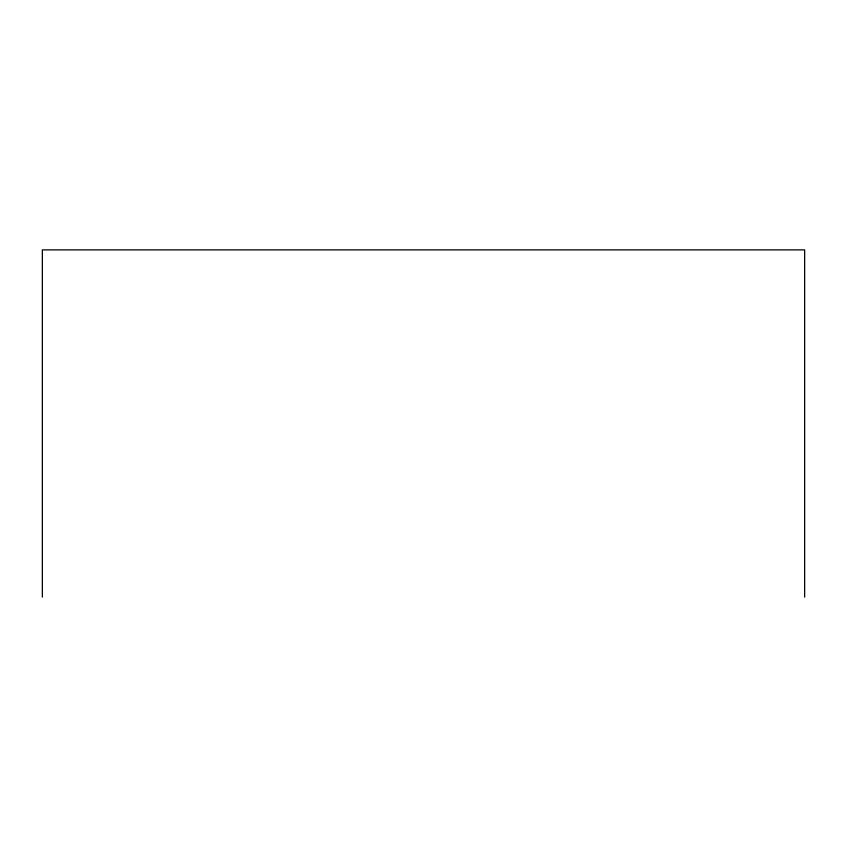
<?xml version="1.0" encoding="UTF-8"?>
<svg xmlns="http://www.w3.org/2000/svg" width="847" height="847" viewBox="0 0 847 847"><rect width="100%" height="100%" fill="white"/><g stroke="black" fill="none" stroke-linecap="round" stroke-linejoin="round"><path stroke-width="1.27" d="M804.65 597.114L804.65 249.886L42.35 249.886L42.35 597.114"/></g></svg>
